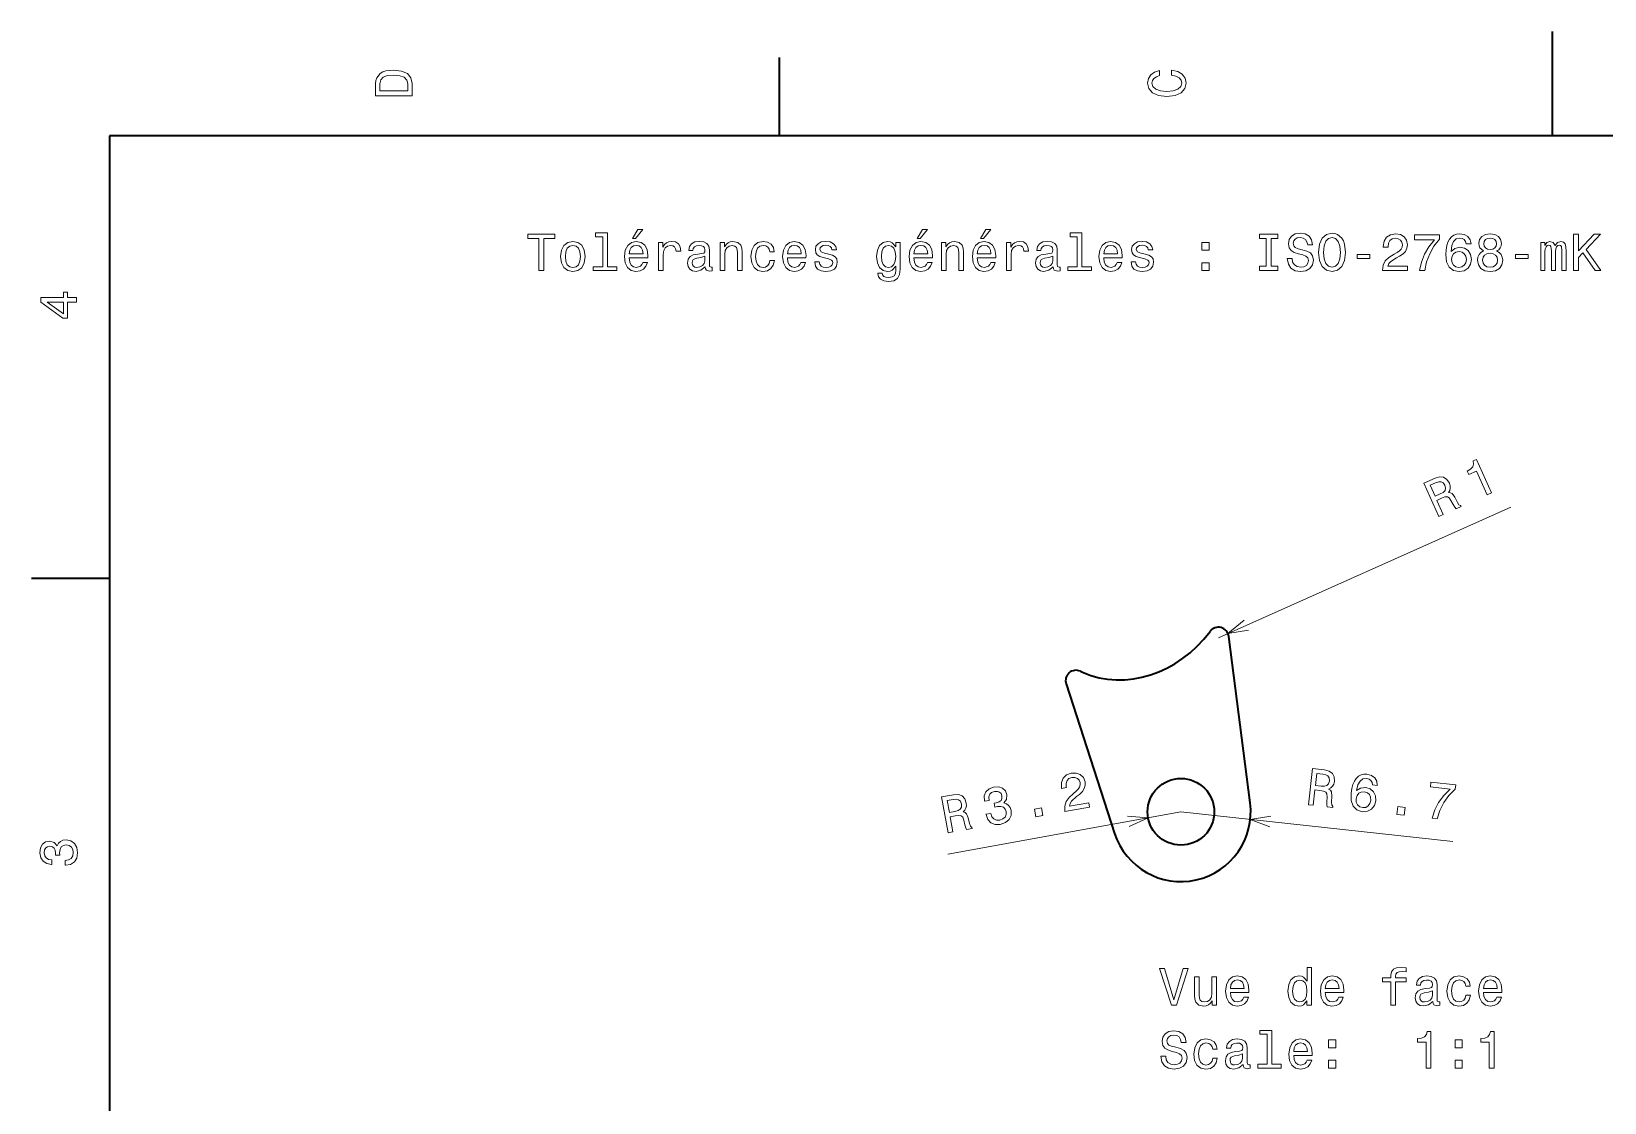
# Model space of a CAD drawing. Extents: x 0 to 297, y 0 to 210.
# Drawn here: x 2.5 to 153.5, y 107.2 to 210 of the extents above; entities that cross this region are included whole.
import ezdxf

# ---------------------------------------------------------------- set-up
doc = ezdxf.new("R2010")
doc.units = 0

msp = doc.modelspace()

# ---------------------------------------------------------------- linework, layer by layer
at = {"color": 7, "lineweight": 35, "ltscale": 0.25}
msp.add_line((148.5, 200), (148.5, 210), dxfattribs=at)
at = {"color": 7, "lineweight": 35, "ltscale": 0.1875}
for p, q in [((74.300003, 200), (74.300003, 207.5)), ((10, 157.5), (2.5, 157.5))]:
    msp.add_line(p, q, dxfattribs=at)
at = {"color": 7, "lineweight": 35}
for p, q in [((287, 200), (10, 200)), ((10, 200), (10, 10))]:
    msp.add_line(p, q, dxfattribs=at)
at = {"color": 7, "lineweight": 13}
for p, q in [((116.425735, 151.821259), (144.500031, 164.359955)), ((112.83477, 135.113327), (90.45488, 131.059402)), ((112.83477, 135.113327), (138.924057, 132.266953))]:
    msp.add_line(p, q, dxfattribs=at)
at = {"color": 7, "lineweight": 35, "ltscale": 0.402771}
msp.add_line((119.47966, 135.970917), (117.417511, 151.949249), dxfattribs=at)
at = {"color": 7, "lineweight": 35, "ltscale": 0.005771}
msp.add_line((103.18528, 148.597092), (103.395729, 148.502228), dxfattribs=at)
at = {"color": 7, "lineweight": 35, "ltscale": 0.376796}
msp.add_line((101.811134, 147.38237), (106.4617, 133.045975), dxfattribs=at)
at = {"color": 7, "lineweight": 13}
for points in [[(35.533215, 204.994965), (35.533215, 203.829971), (39.033215, 203.829971), (39.033215, 204.994965), (38.922264, 205.544678), (38.584366, 205.953171), (38.034657, 206.205338), (37.283215, 206.296112), (36.516644, 206.215424), (36.21405, 206.114563), (35.971977, 205.973343), (35.644165, 205.56485), (35.563473, 205.297562)], [(35.951801, 204.959656), (36.027451, 205.342941), (36.259438, 205.605194), (36.672985, 205.761536), (37.283215, 205.811966), (37.873272, 205.756485), (38.286816, 205.600143), (38.533936, 205.332855), (38.614628, 204.959656), (38.614628, 204.298996), (35.951801, 204.298996)], [(111.93206, 205.817017), (112.35569, 205.716141), (112.658287, 205.549713), (112.844887, 205.317734), (112.905403, 205.045395), (112.814629, 204.71759), (112.54229, 204.460388), (112.098488, 204.28891), (111.483215, 204.233429), (110.872986, 204.28891), (110.424141, 204.455338), (110.151802, 204.71254), (110.055984, 205.045395), (110.106415, 205.287476), (110.247627, 205.494247), (110.474571, 205.655624), (110.787247, 205.766571), (110.787247, 206.245682), (110.308144, 206.094391), (109.94503, 205.832138), (109.718086, 205.474075), (109.637398, 205.045395), (109.763474, 204.510818), (110.116501, 204.10231), (110.696472, 203.840057), (111.483215, 203.749283), (112.269958, 203.840057), (112.84993, 204.10231), (113.208, 204.510818), (113.329041, 205.045395), (113.233215, 205.51442), (112.965927, 205.892654), (112.527161, 206.159943), (111.93206, 206.301163)], [(51.201794, 187.052185), (51.665771, 187.052185), (51.665771, 190.128555), (52.72485, 190.128555), (52.72485, 190.552185), (50.137672, 190.552185), (50.137672, 190.128555), (51.201794, 190.128555)], [(57.344444, 190.300018), (57.344444, 187.425385), (56.431622, 187.425385), (56.431622, 187.052185), (58.69603, 187.052185), (58.69603, 187.425385), (57.78825, 187.425385), (57.78825, 190.673218), (56.648479, 190.673218), (56.648479, 190.300018)], [(60.193871, 190.128555), (60.491421, 190.128555), (61.192429, 190.985901), (60.698193, 190.985901)], [(87.518074, 190.128555), (87.815628, 190.128555), (88.516632, 190.985901), (88.0224, 190.985901)], [(93.590118, 190.128555), (93.887665, 190.128555), (94.588676, 190.985901), (94.094437, 190.985901)], [(102.884781, 190.300018), (102.884781, 187.425385), (101.971962, 187.425385), (101.971962, 187.052185), (104.236374, 187.052185), (104.236374, 187.425385), (103.32859, 187.425385), (103.32859, 190.673218), (102.18882, 190.673218), (102.18882, 190.300018)], [(121.030319, 187.475815), (120.384781, 187.475815), (120.384781, 187.052185), (122.139824, 187.052185), (122.139824, 187.475815), (121.494293, 187.475815), (121.494293, 190.128555), (122.139824, 190.128555), (122.139824, 190.552185), (120.384781, 190.552185), (120.384781, 190.128555), (121.030319, 190.128555)], [(123.501503, 188.207077), (123.042564, 188.207077), (123.143433, 187.672501), (123.395592, 187.279129), (123.78392, 187.042099), (124.308418, 186.95636), (124.827873, 187.037048), (125.216202, 187.258957), (125.463318, 187.606934), (125.554092, 188.065872), (125.478447, 188.479416), (125.266632, 188.746704), (124.923691, 188.923218), (124.46476, 189.054352), (124.071388, 189.150162), (123.814178, 189.261124), (123.667931, 189.422501), (123.622536, 189.674667), (123.667931, 189.901611), (123.799049, 190.073074), (124.000778, 190.189072), (124.27816, 190.229416), (124.560577, 190.178986), (124.782478, 190.042816), (124.928734, 189.815872), (124.999336, 189.50824), (125.458275, 189.50824), (125.458275, 189.518326), (125.377579, 189.992386), (125.140549, 190.345413), (124.767349, 190.567322), (124.263031, 190.64296), (123.809135, 190.567322), (123.456108, 190.355499), (123.229164, 190.027695), (123.148476, 189.604065), (123.214035, 189.225815), (123.405678, 188.968613), (123.708275, 188.797134), (124.121819, 188.666016), (124.530319, 188.550018), (124.837959, 188.439072), (125.024559, 188.277695), (125.090118, 188.015442), (125.029602, 187.748154), (124.87326, 187.546417), (124.63623, 187.420334), (124.32859, 187.37999), (123.985649, 187.435471), (123.723404, 187.596848), (123.556976, 187.8591)], [(126.038246, 188.802185), (126.129028, 188.015442), (126.391273, 187.435471), (126.799774, 187.077408), (127.334358, 186.95636), (127.863899, 187.077408), (128.277435, 187.435471), (128.534637, 188.015442), (128.630463, 188.802185), (128.534637, 189.583893), (128.423691, 189.901611), (128.277435, 190.163849), (127.863899, 190.521927), (127.611732, 190.612701), (127.334358, 190.64801), (126.794731, 190.521927), (126.38623, 190.1689), (126.129028, 189.588928)], [(132.175858, 187.052185), (134.581482, 187.052185), (134.581482, 187.485901), (132.680176, 187.485901), (132.786102, 187.722931), (132.967651, 187.919617), (133.527435, 188.277695), (133.824997, 188.428986), (134.157852, 188.645844), (134.394882, 188.89801), (134.531052, 189.195557), (134.581482, 189.533447), (134.495743, 189.957077), (134.258713, 190.289932), (133.895599, 190.501755), (133.426575, 190.577408), (132.942429, 190.491669), (132.57428, 190.254639), (132.33725, 189.876389), (132.256561, 189.377106), (132.256561, 189.306503), (132.715485, 189.306503), (132.715485, 189.346848), (132.760864, 189.689789), (132.897034, 189.941956), (133.113892, 190.103333), (133.401367, 190.158813), (133.693878, 190.108383), (133.910736, 189.9823), (134.051941, 189.785614), (134.102371, 189.538498), (134.067078, 189.306503), (133.971252, 189.109818), (133.809875, 188.938354), (133.587967, 188.787048), (133.290405, 188.625671), (132.796173, 188.312988), (132.448196, 187.980133), (132.241425, 187.576675), (132.175858, 187.067322)], [(135.741425, 187.052185), (136.250793, 187.052185), (136.417221, 187.884323), (136.709717, 188.66098), (137.12326, 189.382156), (137.662903, 190.057953), (137.662903, 190.476532), (135.262329, 190.476532), (135.262329, 190.017609), (137.178741, 190.017609), (136.623993, 189.336761), (136.205414, 188.625671), (135.912903, 187.869186)], [(140.688843, 189.6091), (140.593018, 190.017609), (140.371109, 190.32019), (140.028168, 190.511841), (139.584366, 190.577408), (139.286819, 190.542099), (139.029602, 190.446274), (138.802673, 190.289932), (138.611023, 190.068039), (138.459732, 189.790665), (138.348785, 189.452759), (138.278168, 189.054352), (138.257996, 188.605499), (138.338684, 187.889359), (138.585815, 187.369904), (138.984222, 187.057236), (139.5289, 186.951324), (140.018097, 187.042099), (140.391296, 187.279129), (140.633362, 187.652328), (140.719086, 188.126389), (140.633362, 188.605499), (140.401367, 188.973648), (140.043304, 189.205643), (139.599487, 189.286331), (139.120392, 189.185471), (138.762329, 188.89801), (138.837982, 189.452759), (138.999359, 189.851181), (139.246475, 190.088211), (139.589417, 190.1689), (139.841583, 190.128555), (140.033218, 190.022644), (140.159302, 189.84613), (140.224854, 189.6091)], [(141.88913, 188.938354), (141.631927, 188.797134), (141.455414, 188.600449), (141.344452, 188.353333), (141.309158, 188.055786), (141.389847, 187.606934), (141.621826, 187.258957), (142.000076, 187.037048), (142.514496, 186.951324), (143.023849, 187.037048), (143.4021, 187.258957), (143.634094, 187.606934), (143.719818, 188.055786), (143.679474, 188.353333), (143.573563, 188.600449), (143.391998, 188.797134), (143.139847, 188.938354), (143.341583, 189.059387), (143.482788, 189.225815), (143.568512, 189.427551), (143.598785, 189.674667), (143.518097, 190.03273), (143.306274, 190.32019), (142.963333, 190.50679), (142.514496, 190.577408), (142.060593, 190.50679), (141.717651, 190.32019), (141.500793, 190.03273), (141.42514, 189.674667), (141.450363, 189.427551), (141.536102, 189.225815)], [(150.528183, 187.052185), (150.992157, 187.052185), (150.992157, 188.297867), (151.405701, 188.741669), (152.58078, 187.052185), (153.14563, 187.052185), (151.733521, 189.079559), (153.10527, 190.552185), (152.48999, 190.552185), (150.992157, 188.933304), (150.992157, 190.552185), (150.528183, 190.552185)], [(53.294735, 188.403763), (53.375427, 187.788498), (53.607414, 187.33461), (53.975571, 187.052185), (54.469807, 186.95636), (54.959, 187.052185), (55.327156, 187.329559), (55.559143, 187.783447), (55.644878, 188.403763), (55.559143, 189.019043), (55.327156, 189.477982), (54.959, 189.755356), (54.469807, 189.856216), (53.975571, 189.755356), (53.607414, 189.472931), (53.375427, 189.019043)], [(53.748623, 188.408813), (53.794014, 188.862701), (53.935223, 189.190521), (54.16217, 189.392242), (54.469807, 189.462845), (54.7724, 189.392242), (54.999344, 189.195557), (55.140556, 188.862701), (55.190987, 188.408813), (55.140556, 187.949875), (54.999344, 187.61702), (54.7724, 187.415298), (54.469807, 187.349731), (54.16217, 187.415298), (53.935223, 187.61702), (53.794014, 187.949875)], [(59.88623, 188.277695), (61.661449, 188.277695), (61.666492, 188.484467), (61.5858, 189.064438), (61.363899, 189.498154), (61.010872, 189.760391), (60.541851, 189.856216), (60.08292, 189.755356), (59.729893, 189.472931), (59.502949, 189.014008), (59.422256, 188.408813), (59.497906, 187.788498), (59.72485, 187.33461), (60.07283, 187.052185), (60.526722, 186.95636), (60.920094, 187.021927), (61.242859, 187.19339), (61.479893, 187.465729), (61.616058, 187.828842), (61.177299, 187.828842), (61.086521, 187.627106), (60.955399, 187.475815), (60.582199, 187.354782), (60.294735, 187.410248), (60.077873, 187.586761), (59.936665, 187.874237), (59.88623, 188.262558)], [(59.88623, 188.650894), (59.941708, 188.998871), (60.077873, 189.256073), (60.284649, 189.412415), (60.556984, 189.467896), (60.824272, 189.412415), (61.031044, 189.256073), (61.157127, 188.998871), (61.202515, 188.650894)], [(62.700356, 187.052185), (63.144157, 187.052185), (63.144157, 188.600449), (63.189545, 188.973648), (63.325714, 189.240952), (63.547615, 189.402328), (63.845165, 189.457809), (64.06707, 189.422501), (64.233498, 189.32164), (64.334358, 189.150162), (64.369659, 188.918182), (64.818512, 188.918182), (64.757988, 189.326675), (64.591568, 189.619186), (64.314186, 189.7957), (63.935944, 189.856216), (63.678741, 189.815872), (63.456837, 189.715012), (63.260151, 189.543533), (63.103813, 189.311554), (63.103813, 189.760391), (62.700356, 189.760391)], [(67.178741, 187.405212), (67.178741, 187.390076), (67.203957, 187.218613), (67.279602, 187.09758), (67.597328, 187.001755), (67.844444, 187.042099), (67.844444, 187.38504), (67.738541, 187.369904), (67.597328, 187.435471), (67.572113, 187.637207), (67.572113, 189.039215), (67.511597, 189.397293), (67.335083, 189.649445), (67.027443, 189.800751), (66.593727, 189.856216), (66.170097, 189.7957), (65.857414, 189.624237), (65.660728, 189.356934), (65.595169, 189.003922), (65.595169, 188.973648), (65.993584, 188.973648), (66.028885, 189.185471), (66.139832, 189.336761), (66.321396, 189.427551), (66.578598, 189.462845), (66.825714, 189.437637), (67.002228, 189.361984), (67.108139, 189.230865), (67.14344, 189.049301), (67.12326, 188.837494), (67.042572, 188.731583), (66.840843, 188.681152), (66.462601, 188.640808), (66.028885, 188.550018), (65.721245, 188.388641), (65.539688, 188.136475), (65.484215, 187.763275), (65.534645, 187.43042), (65.690987, 187.183304), (65.943146, 187.026962), (66.29113, 186.971497), (66.760155, 187.077408)], [(68.605972, 187.052185), (69.049774, 187.052185), (69.049774, 188.615585), (69.095169, 188.973648), (69.241425, 189.235901), (69.468369, 189.397293), (69.770958, 189.457809), (70.013031, 189.407379), (70.16433, 189.27121), (70.239975, 189.044266), (70.265198, 188.741669), (70.265198, 187.052185), (70.709, 187.052185), (70.709, 188.832443), (70.688828, 189.190521), (70.598053, 189.488068), (70.300499, 189.760391), (69.836517, 189.856216), (69.579315, 189.820923), (69.362457, 189.725098), (69.175858, 189.563705), (69.029602, 189.346848), (69.029602, 189.760391), (68.605972, 189.760391)], [(73.366783, 188.862701), (73.805542, 188.862701), (73.714767, 189.266159), (73.49791, 189.583893), (73.160011, 189.780579), (72.721252, 189.856216), (72.237099, 189.755356), (71.868942, 189.472931), (71.636955, 189.014008), (71.556259, 188.398727), (71.631912, 187.788498), (71.858856, 187.33461), (72.216927, 187.052185), (72.706116, 186.95636), (73.139839, 187.032013), (73.477737, 187.24382), (73.709717, 187.576675), (73.810585, 188.020477), (73.386955, 188.020477), (73.31131, 187.738068), (73.170097, 187.526245), (72.968369, 187.395126), (72.721252, 187.354782), (72.413612, 187.420334), (72.191711, 187.62207), (72.055542, 187.949875), (72.010155, 188.413849), (72.055542, 188.867752), (72.196754, 189.195557), (72.423698, 189.397293), (72.721252, 189.467896), (72.983498, 189.422501), (73.180183, 189.306503), (73.31131, 189.114868)], [(75.066345, 188.277695), (76.841568, 188.277695), (76.846603, 188.484467), (76.765915, 189.064438), (76.544014, 189.498154), (76.190987, 189.760391), (75.72197, 189.856216), (75.263031, 189.755356), (74.910011, 189.472931), (74.68306, 189.014008), (74.602371, 188.408813), (74.678024, 187.788498), (74.904968, 187.33461), (75.252945, 187.052185), (75.706841, 186.95636), (76.100212, 187.021927), (76.422974, 187.19339), (76.660011, 187.465729), (76.796173, 187.828842), (76.357414, 187.828842), (76.266632, 187.627106), (76.135513, 187.475815), (75.762314, 187.354782), (75.474854, 187.410248), (75.257996, 187.586761), (75.116783, 187.874237), (75.066345, 188.262558)], [(75.066345, 188.650894), (75.121826, 188.998871), (75.257996, 189.256073), (75.464767, 189.412415), (75.737099, 189.467896), (76.004387, 189.412415), (76.211159, 189.256073), (76.337242, 188.998871), (76.382629, 188.650894)], [(79.040413, 188.630722), (78.61174, 188.731583), (78.294014, 188.84758), (78.18811, 189.08461), (78.218369, 189.251038), (78.324272, 189.37207), (78.495743, 189.447723), (78.742859, 189.477982), (78.979889, 189.447723), (79.166489, 189.356934), (79.287529, 189.220779), (79.337959, 189.039215), (79.771683, 189.039215), (79.771683, 189.049301), (79.69603, 189.377106), (79.489258, 189.634323), (79.166489, 189.7957), (78.742859, 189.856216), (78.314186, 189.7957), (78.001511, 189.629272), (77.804825, 189.382156), (77.744301, 189.069473), (77.789688, 188.766876), (77.930901, 188.555069), (78.162888, 188.403763), (78.500786, 188.297867), (78.995026, 188.176819), (79.297615, 188.050751), (79.378311, 187.949875), (79.408569, 187.798584), (79.363174, 187.611984), (79.242142, 187.470779), (79.045456, 187.37999), (78.783203, 187.349731), (78.505829, 187.37999), (78.3041, 187.485901), (78.167931, 187.657379), (78.112457, 187.894409), (77.683784, 187.894409), (77.754387, 187.490952), (77.961159, 187.198441), (78.288971, 187.021927), (78.742859, 186.95636), (79.216927, 187.021927), (79.564911, 187.198441), (79.776718, 187.480865), (79.852371, 187.849014), (79.796898, 188.166733), (79.640556, 188.383591), (79.383347, 188.524811)], [(85.894157, 187.173218), (85.894157, 189.760391), (85.47052, 189.760391), (85.47052, 189.32164), (85.122543, 189.720047), (84.910721, 189.820923), (84.673691, 189.856216), (84.245026, 189.755356), (83.91217, 189.472931), (83.695313, 189.019043), (83.619659, 188.408813), (83.695313, 187.793533), (83.91217, 187.339645), (84.245026, 187.052185), (84.673691, 186.95636), (84.915771, 186.991669), (85.1175, 187.082443), (85.47052, 187.465729), (85.47052, 187.082443), (85.430176, 186.779846), (85.319229, 186.562988), (85.107407, 186.436905), (84.789688, 186.391525), (84.512314, 186.421783), (84.315628, 186.497437), (84.199631, 186.628555), (84.16433, 186.805069), (83.735657, 186.805069), (83.735657, 186.784897), (83.801216, 186.462128), (84.002945, 186.220047), (84.325714, 186.063705), (84.764473, 186.00824), (85.288971, 186.083893), (85.636948, 186.2957), (85.833633, 186.663864)], [(84.078598, 188.408813), (84.123978, 188.857666), (84.260147, 189.190521), (84.47197, 189.387207), (84.754387, 189.457809), (85.051941, 189.387207), (85.273834, 189.190521), (85.410004, 188.857666), (85.460434, 188.408813), (85.410004, 187.949875), (85.273834, 187.62207), (85.051941, 187.420334), (84.754387, 187.354782), (84.47197, 187.420334), (84.260147, 187.62207), (84.123978, 187.954926)], [(87.210434, 188.277695), (88.985657, 188.277695), (88.990692, 188.484467), (88.910004, 189.064438), (88.688103, 189.498154), (88.335075, 189.760391), (87.866058, 189.856216), (87.40712, 189.755356), (87.054092, 189.472931), (86.827148, 189.014008), (86.74646, 188.408813), (86.822113, 187.788498), (87.049057, 187.33461), (87.397034, 187.052185), (87.850922, 186.95636), (88.244301, 187.021927), (88.567062, 187.19339), (88.804092, 187.465729), (88.940262, 187.828842), (88.501503, 187.828842), (88.410721, 187.627106), (88.279602, 187.475815), (87.906403, 187.354782), (87.618942, 187.410248), (87.402084, 187.586761), (87.260864, 187.874237), (87.210434, 188.262558)], [(87.210434, 188.650894), (87.265915, 188.998871), (87.402084, 189.256073), (87.608856, 189.412415), (87.881187, 189.467896), (88.148483, 189.412415), (88.355255, 189.256073), (88.481331, 188.998871), (88.526718, 188.650894)], [(89.858131, 187.052185), (90.301933, 187.052185), (90.301933, 188.615585), (90.347321, 188.973648), (90.493576, 189.235901), (90.72052, 189.397293), (91.023117, 189.457809), (91.26519, 189.407379), (91.416489, 189.27121), (91.492142, 189.044266), (91.517349, 188.741669), (91.517349, 187.052185), (91.961159, 187.052185), (91.961159, 188.832443), (91.940979, 189.190521), (91.850204, 189.488068), (91.552658, 189.760391), (91.088684, 189.856216), (90.831474, 189.820923), (90.614616, 189.725098), (90.428017, 189.563705), (90.281761, 189.346848), (90.281761, 189.760391), (89.858131, 189.760391)], [(93.282486, 188.277695), (95.057693, 188.277695), (95.062744, 188.484467), (94.982048, 189.064438), (94.760147, 189.498154), (94.40712, 189.760391), (93.938103, 189.856216), (93.479172, 189.755356), (93.126144, 189.472931), (92.8992, 189.014008), (92.818504, 188.408813), (92.89415, 187.788498), (93.121094, 187.33461), (93.469086, 187.052185), (93.922974, 186.95636), (94.316345, 187.021927), (94.639114, 187.19339), (94.876144, 187.465729), (95.012314, 187.828842), (94.573547, 187.828842), (94.482773, 187.627106), (94.351646, 187.475815), (93.978447, 187.354782), (93.690979, 187.410248), (93.474121, 187.586761), (93.332916, 187.874237), (93.282486, 188.262558)], [(93.282486, 188.650894), (93.337952, 188.998871), (93.474121, 189.256073), (93.680893, 189.412415), (93.953232, 189.467896), (94.22052, 189.412415), (94.427292, 189.256073), (94.553375, 188.998871), (94.598763, 188.650894)], [(96.096603, 187.052185), (96.540405, 187.052185), (96.540405, 188.600449), (96.5858, 188.973648), (96.721962, 189.240952), (96.943863, 189.402328), (97.241409, 189.457809), (97.463318, 189.422501), (97.629745, 189.32164), (97.730606, 189.150162), (97.765915, 188.918182), (98.214752, 188.918182), (98.154236, 189.326675), (97.987808, 189.619186), (97.710434, 189.7957), (97.332191, 189.856216), (97.074989, 189.815872), (96.853088, 189.715012), (96.656403, 189.543533), (96.500061, 189.311554), (96.500061, 189.760391), (96.096603, 189.760391)], [(100.574982, 187.405212), (100.574982, 187.390076), (100.600204, 187.218613), (100.67585, 187.09758), (100.993576, 187.001755), (101.240692, 187.042099), (101.240692, 187.38504), (101.134781, 187.369904), (100.993576, 187.435471), (100.968353, 187.637207), (100.968353, 189.039215), (100.907837, 189.397293), (100.731323, 189.649445), (100.423691, 189.800751), (99.989975, 189.856216), (99.566345, 189.7957), (99.253662, 189.624237), (99.056976, 189.356934), (98.991409, 189.003922), (98.991409, 188.973648), (99.389832, 188.973648), (99.425133, 189.185471), (99.536087, 189.336761), (99.717636, 189.427551), (99.974838, 189.462845), (100.221962, 189.437637), (100.398476, 189.361984), (100.504379, 189.230865), (100.539688, 189.049301), (100.519516, 188.837494), (100.43882, 188.731583), (100.237091, 188.681152), (99.858849, 188.640808), (99.425133, 188.550018), (99.117493, 188.388641), (98.935944, 188.136475), (98.880463, 187.763275), (98.930893, 187.43042), (99.087234, 187.183304), (99.339401, 187.026962), (99.687378, 186.971497), (100.156403, 187.077408)], [(105.426575, 188.277695), (107.201782, 188.277695), (107.206833, 188.484467), (107.126137, 189.064438), (106.904236, 189.498154), (106.551208, 189.760391), (106.082191, 189.856216), (105.62326, 189.755356), (105.270233, 189.472931), (105.043289, 189.014008), (104.962593, 188.408813), (105.038239, 187.788498), (105.265182, 187.33461), (105.613174, 187.052185), (106.067062, 186.95636), (106.460434, 187.021927), (106.783203, 187.19339), (107.020233, 187.465729), (107.156403, 187.828842), (106.717636, 187.828842), (106.626862, 187.627106), (106.495735, 187.475815), (106.122536, 187.354782), (105.835068, 187.410248), (105.61821, 187.586761), (105.477005, 187.874237), (105.426575, 188.262558)], [(105.426575, 188.650894), (105.48204, 188.998871), (105.61821, 189.256073), (105.824982, 189.412415), (106.097321, 189.467896), (106.364609, 189.412415), (106.571381, 189.256073), (106.697464, 188.998871), (106.742851, 188.650894)], [(109.400635, 188.630722), (108.971954, 188.731583), (108.654236, 188.84758), (108.548325, 189.08461), (108.578583, 189.251038), (108.684494, 189.37207), (108.855965, 189.447723), (109.103081, 189.477982), (109.340118, 189.447723), (109.526718, 189.356934), (109.647751, 189.220779), (109.698181, 189.039215), (110.131897, 189.039215), (110.131897, 189.049301), (110.056252, 189.377106), (109.84948, 189.634323), (109.526718, 189.7957), (109.103081, 189.856216), (108.674408, 189.7957), (108.361725, 189.629272), (108.165039, 189.382156), (108.104523, 189.069473), (108.149918, 188.766876), (108.291122, 188.555069), (108.523109, 188.403763), (108.861008, 188.297867), (109.35524, 188.176819), (109.657837, 188.050751), (109.738525, 187.949875), (109.768784, 187.798584), (109.723404, 187.611984), (109.602364, 187.470779), (109.405678, 187.37999), (109.143433, 187.349731), (108.866051, 187.37999), (108.664322, 187.485901), (108.528152, 187.657379), (108.472679, 187.894409), (108.044006, 187.894409), (108.114609, 187.490952), (108.321381, 187.198441), (108.649193, 187.021927), (109.103081, 186.95636), (109.577148, 187.021927), (109.925125, 187.198441), (110.136948, 187.480865), (110.212593, 187.849014), (110.15712, 188.166733), (110.000778, 188.383591), (109.743576, 188.524811)], [(114.842278, 189.008957), (115.538239, 189.008957), (115.538239, 189.760391), (114.842278, 189.760391)], [(126.5224, 188.802185), (126.577873, 189.412415), (126.744301, 189.861267), (127.001503, 190.133591), (127.334358, 190.229416), (127.662163, 190.133591), (127.919373, 189.856216), (128.0858, 189.407379), (128.146317, 188.802185), (128.0858, 188.191956), (127.919373, 187.743103), (127.662163, 187.470779), (127.334358, 187.37999), (127.001503, 187.470779), (126.744301, 187.743103), (126.577873, 188.186905)], [(140.229904, 188.121353), (140.174423, 187.803619), (140.033218, 187.561554), (139.806274, 187.400162), (139.523849, 187.349731), (139.226303, 187.400162), (138.999359, 187.556503), (138.853104, 187.798584), (138.807709, 188.116302), (138.858154, 188.428986), (138.999359, 188.666016), (139.231354, 188.817322), (139.544022, 188.872787), (139.81636, 188.817322), (140.033218, 188.671066), (140.174423, 188.434036)], [(141.904266, 189.634323), (141.944611, 189.856216), (142.065643, 190.027695), (142.257278, 190.133591), (142.514496, 190.17395), (142.766647, 190.133591), (142.958282, 190.027695), (143.07933, 189.856216), (143.124725, 189.634323), (143.07933, 189.407379), (142.958282, 189.230865), (142.766647, 189.114868), (142.514496, 189.079559), (142.257278, 189.119904), (142.065643, 189.230865), (141.944611, 189.407379)], [(147.366089, 187.052185), (147.774582, 187.052185), (147.774582, 188.862701), (147.799805, 189.13504), (147.875443, 189.331726), (147.99144, 189.447723), (148.142731, 189.493103), (148.263763, 189.452759), (148.344467, 189.351898), (148.384811, 189.18042), (148.399933, 188.953476), (148.399933, 187.052185), (148.783234, 187.052185), (148.783234, 188.862701), (148.808441, 189.12999), (148.884094, 189.326675), (149.005127, 189.447723), (149.156433, 189.493103), (149.277466, 189.452759), (149.358154, 189.351898), (149.408585, 188.953476), (149.408585, 187.052185), (149.817078, 187.052185), (149.817078, 188.923218), (149.79187, 189.311554), (149.711182, 189.6091), (149.549805, 189.790665), (149.287537, 189.856216), (148.979919, 189.755356), (148.742889, 189.462845), (148.556274, 189.750305), (148.243591, 189.856216), (147.956146, 189.755356), (147.75946, 189.472931), (147.75946, 189.760391), (147.366089, 189.760391)], [(67.128311, 188.000305), (67.067787, 187.738068), (66.906403, 187.536331), (66.66433, 187.405212), (66.366783, 187.359818), (66.17514, 187.38504), (66.038971, 187.465729), (65.953232, 187.606934), (65.928024, 187.803619), (65.948196, 187.980133), (66.028885, 188.106216), (66.351654, 188.247437), (66.760155, 188.307953), (67.128311, 188.428986)], [(100.524551, 188.000305), (100.464035, 187.738068), (100.302658, 187.536331), (100.060577, 187.405212), (99.763031, 187.359818), (99.571381, 187.38504), (99.435219, 187.465729), (99.349487, 187.606934), (99.324265, 187.803619), (99.344437, 187.980133), (99.425133, 188.106216), (99.747894, 188.247437), (100.156403, 188.307953), (100.524551, 188.428986)], [(114.842278, 187.052185), (115.538239, 187.052185), (115.538239, 187.803619), (114.842278, 187.803619)], [(129.760162, 188.207077), (130.980621, 188.207077), (130.980621, 188.605499), (129.760162, 188.605499)], [(141.793304, 188.065872), (141.838684, 188.33316), (141.984955, 188.534897), (142.211884, 188.666016), (142.514496, 188.711411), (142.812042, 188.666016), (143.038986, 188.534897), (143.185242, 188.33316), (143.235672, 188.065872), (143.185242, 187.778412), (143.038986, 187.561554), (142.812042, 187.420334), (142.514496, 187.374954), (142.211884, 187.420334), (141.984955, 187.561554), (141.838684, 187.778412)], [(144.940277, 188.207077), (146.160736, 188.207077), (146.160736, 188.605499), (144.940277, 188.605499)], [(6.833213, 184.02739), (6.833213, 184.481277), (5.965778, 184.481277), (5.965778, 184.98056), (5.56232, 184.98056), (5.56232, 184.481277), (3.408862, 184.481277), (3.408862, 184.022339), (5.521974, 182.489197), (5.965778, 182.489197), (5.965778, 184.02739)], [(5.56232, 182.912827), (3.993876, 184.02739), (5.56232, 184.02739)], [(142.2155, 165.530029), (142.634537, 165.717178), (141.196945, 168.935959), (140.88382, 168.796112), (140.926392, 168.478195), (140.84494, 168.215363), (140.641022, 167.99173), (140.30751, 167.798584), (140.453537, 167.471634), (141.199524, 167.80481)], [(137.586334, 163.462524), (138.014587, 163.653793), (137.411987, 165.003006), (137.849442, 165.19838), (138.177948, 165.328537), (138.409363, 165.354553), (138.587738, 165.251953), (138.755127, 165.000839), (138.963257, 164.596695), (139.112228, 164.337341), (139.239456, 164.200851), (139.722961, 164.416809), (139.683899, 164.504288), (139.520401, 164.585922), (139.376617, 164.808929), (139.114044, 165.310272), (138.865051, 165.657501), (138.705673, 165.729919), (138.500824, 165.743378), (138.633606, 165.940765), (138.690552, 166.159515), (138.682953, 166.399155), (138.601578, 166.655548), (138.364349, 167.013565), (138.050583, 167.221405), (137.668518, 167.260651), (137.227341, 167.135406), (136.159027, 166.658264)], [(137.28244, 166.690521), (137.575668, 166.788361), (137.812759, 166.789291), (138.009064, 166.683655), (138.16362, 166.448898), (138.236862, 166.161255), (138.184509, 165.94455), (138.009705, 165.767059), (137.729889, 165.614471), (137.237167, 165.394409), (136.762085, 166.45813)], [(125.073715, 135.789917), (125.53997, 135.739044), (125.700233, 137.207993), (126.176514, 137.156021), (126.525818, 137.102707), (126.738754, 137.008438), (126.841026, 136.829865), (126.858894, 136.52861), (126.834732, 136.074661), (126.832542, 135.775589), (126.873558, 135.593552), (127.399971, 135.536118), (127.410362, 135.631363), (127.310371, 135.784332), (127.298706, 136.049408), (127.324875, 136.614746), (127.285042, 137.040161), (127.183952, 137.18309), (127.013863, 137.298035), (127.228073, 137.401489), (127.387596, 137.561646), (127.501907, 137.7724), (127.560974, 138.034836), (127.536736, 138.463623), (127.370651, 138.801346), (127.060547, 139.027969), (126.616447, 139.142365), (125.453323, 139.269272)], [(94.116989, 134.872635), (94.123283, 134.837891), (94.288979, 134.375885), (94.586937, 134.060837), (94.995514, 133.899078), (95.497116, 133.902802), (95.997925, 134.080658), (96.345451, 134.369125), (96.530647, 134.761429), (96.53907, 135.224243), (96.446335, 135.509827), (96.294014, 135.728256), (96.082108, 135.879501), (95.819641, 135.970352), (96.093658, 136.296753), (96.130486, 136.744202), (95.985939, 137.117783), (95.719513, 137.371918), (95.338882, 137.492599), (94.8508, 137.470825), (94.418564, 137.310516), (94.1157, 137.030151), (93.955315, 136.642319), (93.964478, 136.167328), (93.970764, 136.132599), (94.41243, 136.212601), (94.394592, 136.537384), (94.482269, 136.789032), (94.665527, 136.965729), (94.949326, 137.06839), (95.214561, 137.075439), (95.422012, 137.005386), (95.566711, 136.85733), (95.652725, 136.637146), (95.652107, 136.385895), (95.562675, 136.200562), (95.372223, 136.063568), (95.094757, 135.982544), (94.900322, 135.952454), (94.971336, 135.560425), (95.2127, 135.614395), (95.533432, 135.626358), (95.788239, 135.549515), (95.962242, 135.381149), (96.057709, 135.137039), (96.05526, 134.83934), (95.950005, 134.599884), (95.746002, 134.424545), (95.451378, 134.325043), (95.129753, 134.318039), (94.874512, 134.425568), (94.687454, 134.637695), (94.57354, 134.955338)], [(101.705048, 135.129822), (104.072151, 135.558609), (103.994843, 135.985382), (102.123993, 135.646484), (102.185959, 135.898605), (102.329544, 136.124496), (102.816559, 136.576614), (103.082375, 136.778519), (103.371246, 137.051239), (103.55954, 137.341614), (103.640488, 137.658661), (103.629883, 138.000137), (103.470016, 138.401703), (103.177452, 138.686981), (102.782402, 138.830688), (102.307404, 138.821518), (101.846291, 138.650864), (101.526276, 138.352005), (101.360458, 137.937576), (101.370056, 137.4319), (101.382637, 137.362427), (101.834221, 137.444229), (101.827034, 137.483932), (101.81057, 137.829468), (101.899612, 138.101868), (102.084229, 138.299316), (102.357201, 138.405136), (102.654015, 138.407654), (102.889877, 138.32225), (103.063881, 138.15387), (103.157555, 137.919708), (103.164169, 137.685135), (103.104935, 137.474518), (102.9767, 137.277039), (102.785316, 137.088608), (102.521301, 136.87677), (102.090706, 136.481003), (101.807625, 136.091461), (101.676079, 135.657608), (101.702354, 135.144714)], [(126.439606, 138.730438), (126.742142, 138.666992), (126.947334, 138.548218), (127.063553, 138.357986), (127.07859, 138.077316), (126.996727, 137.792007), (126.842224, 137.631302), (126.601753, 137.566223), (126.283173, 137.575607), (125.746727, 137.63414), (125.873077, 138.792252)], [(131.684494, 137.640762), (131.633545, 138.057236), (131.44577, 138.382111), (131.125641, 138.609818), (130.691559, 138.723129), (130.391937, 138.720306), (130.125854, 138.652954), (129.883301, 138.522141), (129.668716, 138.322342), (129.48822, 138.063004), (129.341278, 137.739136), (129.227875, 137.350723), (129.159149, 136.906723), (129.161697, 136.18605), (129.351013, 135.642868), (129.713165, 135.288818), (130.243134, 135.124466), (130.739288, 135.161652), (131.135986, 135.356796), (131.417114, 135.701538), (131.553757, 136.163513), (131.520493, 136.649094), (131.329803, 137.040237), (130.999008, 137.309692), (130.566574, 137.438034), (130.079346, 137.38974), (129.692215, 137.142807), (129.827591, 137.686081), (130.031235, 138.064636), (130.302597, 138.273468), (130.652267, 138.316498), (130.89856, 138.249039), (131.077591, 138.122971), (131.183777, 137.933823), (131.223251, 137.691086)], [(136.935043, 134.495819), (137.441406, 134.440582), (137.697098, 135.249756), (138.072113, 135.990112), (138.561432, 136.662186), (139.171173, 137.275467), (139.216568, 137.691574), (136.830154, 137.951935), (136.78038, 137.495712), (138.685501, 137.287857), (138.060181, 136.671204), (137.56694, 136.009705), (137.194107, 135.289413)], [(90.485474, 133.097504), (90.946983, 133.181091), (90.683601, 134.635101), (91.155037, 134.72049), (91.505104, 134.768539), (91.736038, 134.738617), (91.884804, 134.59642), (91.987457, 134.312622), (92.093178, 133.870499), (92.175987, 133.583099), (92.266998, 133.420212), (92.788055, 133.514587), (92.770981, 133.608871), (92.631668, 133.727158), (92.545227, 133.978012), (92.409813, 134.527512), (92.250839, 134.924118), (92.113335, 135.032471), (91.917603, 135.094391), (92.093628, 135.25441), (92.201118, 135.453262), (92.250893, 135.68779), (92.233025, 135.956207), (92.088043, 136.360458), (91.832916, 136.637146), (91.47123, 136.766388), (91.012924, 136.75), (89.861633, 136.541458)], [(90.960304, 136.30481), (91.26841, 136.32988), (91.498871, 136.274246), (91.664322, 136.124832), (91.758423, 135.859985), (91.760941, 135.563171), (91.658417, 135.365204), (91.44632, 135.234543), (91.138176, 135.153091), (90.607193, 135.056915), (90.399544, 136.203247)], [(131.06691, 136.211563), (130.977295, 135.901718), (130.810669, 135.676392), (130.567566, 135.540573), (130.281342, 135.521072), (129.991013, 135.60347), (129.782364, 135.783508), (129.663223, 136.040024), (129.652557, 136.360794), (129.736603, 136.666153), (129.902695, 136.886475), (130.149719, 137.011719), (130.466568, 137.032959), (130.731293, 136.948273), (130.931, 136.779358), (131.04567, 136.528412)], [(98.897285, 134.621216), (99.582108, 134.74527), (99.448166, 135.48468), (98.763351, 135.360626)], [(133.571991, 134.862732), (134.263855, 134.787262), (134.345352, 135.534271), (133.653503, 135.609741)], [(5.73379, 129.979111), (5.769093, 129.979111), (6.253242, 130.059799), (6.616354, 130.296829), (6.848343, 130.670029), (6.934078, 131.164276), (6.848343, 131.688766), (6.626441, 132.082138), (6.273415, 132.334305), (5.819525, 132.425079), (5.521974, 132.384735), (5.279899, 132.273788), (5.0933, 132.092224), (4.957133, 131.850143), (4.684798, 132.177963), (4.251081, 132.293961), (3.857709, 132.218307), (3.560158, 132.00145), (3.373559, 131.648422), (3.307997, 131.164276), (3.388689, 130.710388), (3.610591, 130.362396), (3.963617, 130.135452), (4.432637, 130.059799), (4.46794, 130.059799), (4.46794, 130.508652), (4.145173, 130.548996), (3.913184, 130.680115), (3.771974, 130.891937), (3.721542, 131.189484), (3.761888, 131.451736), (3.867795, 131.643372), (4.039265, 131.759369), (4.271254, 131.804764), (4.518372, 131.759369), (4.684798, 131.638336), (4.785663, 131.426514), (4.815922, 131.139053), (4.810879, 130.942368), (5.209294, 130.942368), (5.199208, 131.189484), (5.244596, 131.507217), (5.365634, 131.744247), (5.56232, 131.885452), (5.819525, 131.935883), (6.112032, 131.880417), (6.328891, 131.734161), (6.465058, 131.502167), (6.510447, 131.194534), (6.460014, 130.876801), (6.308718, 130.644821), (6.066643, 130.498566), (5.73379, 130.443085)], [(113.044083, 120.061745), (112.166565, 117.0812), (111.263824, 120.061745), (110.784721, 120.061745), (111.914406, 116.556702), (112.418724, 116.556702), (113.523193, 120.061745)], [(117.582993, 117.782204), (119.358208, 117.782204), (119.363251, 117.988976), (119.282555, 118.568947), (119.060654, 119.00267), (118.707626, 119.264915), (118.238609, 119.360733), (117.779678, 119.259872), (117.426651, 118.977448), (117.199707, 118.518517), (117.119011, 117.91333), (117.194664, 117.293015), (117.421608, 116.839119), (117.769592, 116.556702), (118.22348, 116.460884), (118.616852, 116.526443), (118.939621, 116.697914), (119.176651, 116.970245), (119.31282, 117.333359), (118.874054, 117.333359), (118.783279, 117.13163), (118.652153, 116.980331), (118.278954, 116.859299), (117.991493, 116.914772), (117.774635, 117.091286), (117.633423, 117.378746), (117.582993, 117.767075)], [(124.930969, 116.975288), (124.930969, 116.556702), (125.374779, 116.556702), (125.374779, 120.177742), (124.93602, 120.177742), (124.93602, 118.851372), (124.598122, 119.234657), (124.39135, 119.325432), (124.154312, 119.360733), (123.725639, 119.259872), (123.392792, 118.977448), (123.175934, 118.52356), (123.100281, 117.91333), (123.175934, 117.303101), (123.392792, 116.844162), (123.725639, 116.556702), (124.154312, 116.460884), (124.39135, 116.496185), (124.603165, 116.58696)], [(126.691055, 117.782204), (128.466278, 117.782204), (128.471313, 117.988976), (128.390625, 118.568947), (128.168732, 119.00267), (127.815697, 119.264915), (127.34668, 119.360733), (126.887741, 119.259872), (126.534721, 118.977448), (126.307777, 118.518517), (126.227081, 117.91333), (126.302734, 117.293015), (126.529678, 116.839119), (126.877655, 116.556702), (127.331551, 116.460884), (127.724922, 116.526443), (128.047684, 116.697914), (128.284714, 116.970245), (128.420883, 117.333359), (127.982124, 117.333359), (127.89135, 117.13163), (127.760223, 116.980331), (127.387024, 116.859299), (127.099564, 116.914772), (126.882706, 117.091286), (126.741493, 117.378746), (126.691055, 117.767075)], [(132.990051, 118.795898), (132.990051, 116.556702), (133.433853, 116.556702), (133.433853, 118.795898), (134.442505, 118.795898), (134.442505, 119.174133), (133.433853, 119.174133), (133.433853, 119.340561), (133.469162, 119.54229), (133.585159, 119.678459), (133.781845, 119.759148), (134.064255, 119.789413), (134.442505, 119.769241), (134.442505, 120.152527), (133.963394, 120.177742), (133.529678, 120.132347), (133.227081, 119.996185), (133.045532, 119.759148), (132.990051, 119.421257), (132.990051, 119.174133), (132.178101, 119.174133), (132.178101, 118.795898)], [(137.019592, 116.909729), (137.019592, 116.8946), (137.0448, 116.723129), (137.120453, 116.602089), (137.438171, 116.506271), (137.685303, 116.546616), (137.685303, 116.889557), (137.579391, 116.874428), (137.438171, 116.939987), (137.412964, 117.141716), (137.412964, 118.543732), (137.352448, 118.901802), (137.175934, 119.153961), (136.868286, 119.30526), (136.43457, 119.360733), (136.010941, 119.300217), (135.698273, 119.128746), (135.501587, 118.861458), (135.43602, 118.50843), (135.43602, 118.478172), (135.834427, 118.478172), (135.869736, 118.689987), (135.980682, 118.841286), (136.162247, 118.93206), (136.419449, 118.967361), (136.666565, 118.942146), (136.843079, 118.866501), (136.94899, 118.735374), (136.984283, 118.553818), (136.964111, 118.342003), (136.883423, 118.236099), (136.681702, 118.185661), (136.303452, 118.145317), (135.869736, 118.054543), (135.562103, 117.893158), (135.380539, 117.640999), (135.325073, 117.267799), (135.375504, 116.934944), (135.53183, 116.687828), (135.783997, 116.531487), (136.131989, 116.476013), (136.600998, 116.581917)], [(140.1716, 118.367218), (140.610367, 118.367218), (140.519592, 118.770676), (140.302734, 119.088402), (139.964828, 119.285088), (139.526077, 119.360733), (139.041931, 119.259872), (138.673767, 118.977448), (138.441772, 118.518517), (138.361084, 117.903244), (138.436737, 117.293015), (138.663681, 116.839119), (139.021759, 116.556702), (139.510941, 116.460884), (139.944656, 116.53653), (140.282562, 116.748344), (140.514542, 117.0812), (140.615417, 117.525002), (140.191772, 117.525002), (140.116135, 117.242584), (139.974915, 117.030762), (139.773193, 116.899643), (139.526077, 116.859299), (139.218445, 116.924858), (138.996536, 117.126587), (138.860367, 117.454399), (138.814972, 117.918373), (138.860367, 118.372261), (139.001572, 118.700073), (139.228516, 118.901802), (139.526077, 118.972404), (139.788315, 118.927017), (139.985001, 118.811028), (140.116135, 118.619385)], [(141.87117, 117.782204), (143.646393, 117.782204), (143.651428, 117.988976), (143.57074, 118.568947), (143.348846, 119.00267), (142.995819, 119.264915), (142.526794, 119.360733), (142.067856, 119.259872), (141.714828, 118.977448), (141.487885, 118.518517), (141.407196, 117.91333), (141.482849, 117.293015), (141.709793, 116.839119), (142.05777, 116.556702), (142.511658, 116.460884), (142.905029, 116.526443), (143.227798, 116.697914), (143.464828, 116.970245), (143.600998, 117.333359), (143.162231, 117.333359), (143.071457, 117.13163), (142.940338, 116.980331), (142.567139, 116.859299), (142.279678, 116.914772), (142.06282, 117.091286), (141.9216, 117.378746), (141.87117, 117.767075)], [(116.246536, 119.264915), (115.802734, 119.264915), (115.802734, 117.701515), (115.752296, 117.338402), (115.606049, 117.076157), (115.379097, 116.914772), (115.081551, 116.864342), (114.844521, 116.904686), (114.693222, 117.025719), (114.607483, 117.232491), (114.587311, 117.525002), (114.587311, 119.264915), (114.143509, 119.264915), (114.143509, 117.484657), (114.158638, 117.126587), (114.254463, 116.829033), (114.546967, 116.556702), (115.015991, 116.460884), (115.26815, 116.496185), (115.485008, 116.58696), (115.671608, 116.743301), (115.822906, 116.970245), (115.822906, 116.556702), (116.246536, 116.556702)], [(117.582993, 118.155403), (117.638466, 118.503387), (117.774635, 118.76059), (117.981407, 118.916931), (118.253738, 118.972404), (118.521027, 118.916931), (118.727806, 118.76059), (118.853882, 118.503387), (118.899277, 118.155403)], [(124.229965, 118.962318), (124.522469, 118.891716), (124.74437, 118.69503), (124.875496, 118.367218), (124.925934, 117.91333), (124.875496, 117.454399), (124.74437, 117.126587), (124.522469, 116.924858), (124.229965, 116.859299), (123.952591, 116.924858), (123.740768, 117.126587), (123.599564, 117.459442), (123.554169, 117.91333), (123.599564, 118.362175), (123.740768, 118.689987), (123.952591, 118.891716)], [(126.691055, 118.155403), (126.746536, 118.503387), (126.882706, 118.76059), (127.089478, 118.916931), (127.361809, 118.972404), (127.629105, 118.916931), (127.835876, 118.76059), (127.961952, 118.503387), (128.007339, 118.155403)], [(136.969162, 117.504829), (136.908646, 117.242584), (136.747253, 117.040848), (136.505188, 116.909729), (136.207626, 116.864342), (136.015991, 116.889557), (135.879822, 116.970245), (135.794083, 117.111458), (135.768875, 117.308144), (135.789047, 117.484657), (135.869736, 117.610733), (136.192505, 117.751945), (136.600998, 117.812462), (136.969162, 117.933502)], [(141.87117, 118.155403), (141.926651, 118.503387), (142.06282, 118.76059), (142.269592, 118.916931), (142.541931, 118.972404), (142.809219, 118.916931), (143.015991, 118.76059), (143.142059, 118.503387), (143.187454, 118.155403)], [(111.369736, 111.664772), (110.910797, 111.664772), (111.011665, 111.130188), (111.263824, 110.736816), (111.652153, 110.499786), (112.176651, 110.414055), (112.696106, 110.494743), (113.084435, 110.716644), (113.331551, 111.064629), (113.422325, 111.52356), (113.34668, 111.937103), (113.134865, 112.204399), (112.791924, 112.380913), (112.332993, 112.512032), (111.939621, 112.607857), (111.682411, 112.718803), (111.536163, 112.880188), (111.490768, 113.132355), (111.536163, 113.359299), (111.667282, 113.530769), (111.869011, 113.646759), (112.146393, 113.687103), (112.42881, 113.636673), (112.650711, 113.500504), (112.796967, 113.27356), (112.867569, 112.965927), (113.326508, 112.965927), (113.326508, 112.976013), (113.245811, 113.450073), (113.008781, 113.803101), (112.635582, 114.025002), (112.131264, 114.100647), (111.677368, 114.025002), (111.324341, 113.813187), (111.097397, 113.485374), (111.016708, 113.061745), (111.082268, 112.683502), (111.273911, 112.4263), (111.576508, 112.254829), (111.990051, 112.123703), (112.398552, 112.007713), (112.706192, 111.896759), (112.892792, 111.735374), (112.958351, 111.473129), (112.897835, 111.205841), (112.741493, 111.004112), (112.504463, 110.878029), (112.196823, 110.837685), (111.853882, 110.893158), (111.591637, 111.054543), (111.425209, 111.316788)], [(115.883423, 112.320389), (116.322182, 112.320389), (116.231407, 112.723846), (116.014549, 113.041573), (115.676651, 113.238258), (115.237892, 113.313904), (114.753738, 113.213043), (114.385582, 112.930618), (114.153595, 112.471687), (114.072906, 111.856415), (114.148552, 111.246185), (114.375496, 110.79229), (114.733566, 110.509872), (115.222763, 110.414055), (115.656479, 110.4897), (115.99437, 110.701515), (116.226364, 111.03437), (116.327225, 111.478172), (115.903595, 111.478172), (115.82795, 111.195755), (115.686737, 110.983932), (115.485008, 110.852814), (115.237892, 110.812469), (114.930252, 110.878029), (114.708351, 111.079758), (114.572182, 111.40757), (114.526794, 111.871544), (114.572182, 112.325432), (114.713394, 112.653244), (114.940338, 112.854973), (115.237892, 112.925575), (115.500137, 112.880188), (115.696823, 112.764198), (115.82795, 112.572556)], [(118.803452, 110.8629), (118.803452, 110.847771), (118.828667, 110.6763), (118.904312, 110.55526), (119.222038, 110.459442), (119.469154, 110.499786), (119.469154, 110.842728), (119.363251, 110.827599), (119.222038, 110.893158), (119.196823, 111.094887), (119.196823, 112.496902), (119.136307, 112.854973), (118.959793, 113.107132), (118.652153, 113.25843), (118.218437, 113.313904), (117.794807, 113.253387), (117.482124, 113.081917), (117.285439, 112.814629), (117.219879, 112.461601), (117.219879, 112.431343), (117.618294, 112.431343), (117.653595, 112.643158), (117.764549, 112.794456), (117.946106, 112.885231), (118.203308, 112.920532), (118.450424, 112.895317), (118.626938, 112.819672), (118.732849, 112.688545), (118.76815, 112.506989), (118.747978, 112.295174), (118.667282, 112.18927), (118.465553, 112.138832), (118.087311, 112.098488), (117.653595, 112.007713), (117.345955, 111.846329), (117.164406, 111.59417), (117.108925, 111.22097), (117.159363, 110.888115), (117.315697, 110.640999), (117.567863, 110.484657), (117.91584, 110.429184), (118.384865, 110.535088)], [(121.113251, 113.757713), (121.113251, 110.883072), (120.200424, 110.883072), (120.200424, 110.509872), (122.464836, 110.509872), (122.464836, 110.883072), (121.557053, 110.883072), (121.557053, 114.130913), (120.417282, 114.130913), (120.417282, 113.757713)], [(123.655037, 111.735374), (125.430252, 111.735374), (125.435295, 111.942146), (125.354607, 112.522118), (125.132706, 112.955841), (124.779678, 113.218086), (124.310654, 113.313904), (123.851723, 113.213043), (123.498695, 112.930618), (123.271751, 112.471687), (123.191055, 111.866501), (123.266708, 111.246185), (123.493652, 110.79229), (123.841637, 110.509872), (124.295525, 110.414055), (124.688896, 110.479614), (125.011665, 110.651085), (125.248695, 110.923416), (125.384865, 111.28653), (124.946106, 111.28653), (124.855324, 111.084801), (124.724197, 110.933502), (124.350998, 110.812469), (124.063538, 110.867943), (123.84668, 111.044456), (123.705467, 111.331917), (123.655037, 111.720245)], [(136.363968, 110.509872), (136.822906, 110.509872), (136.822906, 114.035088), (136.479965, 114.035088), (136.389191, 113.727455), (136.207626, 113.520676), (135.930252, 113.399643), (135.546967, 113.359299), (135.546967, 113.001228), (136.363968, 113.001228)], [(142.43602, 110.509872), (142.894943, 110.509872), (142.894943, 114.035088), (142.552002, 114.035088), (142.461227, 113.727455), (142.279678, 113.520676), (142.002289, 113.399643), (141.619019, 113.359299), (141.619019, 113.001228), (142.43602, 113.001228)], [(118.753021, 111.458), (118.692497, 111.195755), (118.53112, 110.994019), (118.28904, 110.8629), (117.991493, 110.817513), (117.79985, 110.842728), (117.663681, 110.923416), (117.57795, 111.064629), (117.552734, 111.261314), (117.572906, 111.437828), (117.653595, 111.563904), (117.976364, 111.705116), (118.384865, 111.765633), (118.753021, 111.886673)], [(123.655037, 112.108574), (123.71051, 112.456558), (123.84668, 112.71376), (124.053452, 112.870102), (124.325783, 112.925575), (124.593079, 112.870102), (124.79985, 112.71376), (124.925934, 112.456558), (124.971321, 112.108574)], [(126.998695, 112.466644), (127.694664, 112.466644), (127.694664, 113.218086), (126.998695, 113.218086)], [(139.142792, 112.466644), (139.838745, 112.466644), (139.838745, 113.218086), (139.142792, 113.218086)], [(126.998695, 110.509872), (127.694664, 110.509872), (127.694664, 111.261314), (126.998695, 111.261314)], [(139.142792, 110.509872), (139.838745, 110.509872), (139.838745, 111.261314), (139.142792, 111.261314)]]:
    msp.add_lwpolyline(points, close=True, dxfattribs=at)
for points in [[(118.891632, 153.489502), (117.338806, 152.22905), (119.31382, 152.54422)], [(107.877357, 133.68927), (109.686012, 134.542953), (107.692833, 134.707977)], [(121.471848, 134.691727), (119.495247, 134.386658), (121.359558, 133.662552)]]:
    msp.add_lwpolyline(points, dxfattribs=at)
at = {"color": 7, "lineweight": 35}
msp.add_circle((112.83477, 135.113327), 3.2, dxfattribs=at)
for centre, radius, start, end in [((116.425735, 151.821259), 1, 7.353883, 143.206541), ((102.762337, 147.690933), 1, 64.97966, 197.972477), ((112.83477, 135.113327), 6.7, 197.972477, 7.353883)]:
    msp.add_arc(centre, radius, start, end, dxfattribs=at)
msp.add_ellipse((107.969421, 159.019333), major_axis=(-4.573639, -10.51712), ratio=0.871947, start_param=6.2831794023, end_param=7.5894302099, dxfattribs=at)

doc.saveas('drawing.dxf')
